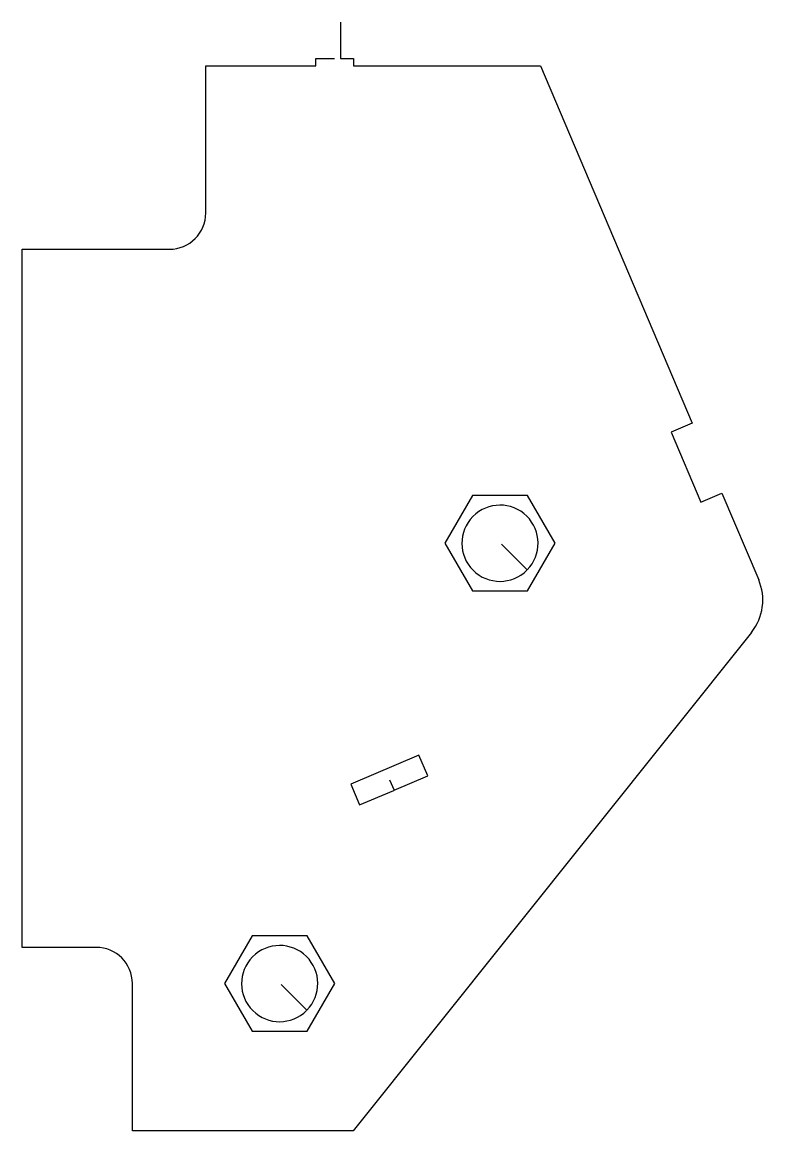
# Model space of a CAD drawing. Extents: x 1357 to 1458, y 9 to 160.
import ezdxf

# ---------------------------------------------------------------- set-up
doc = ezdxf.new("R2010")
doc.units = 0

msp = doc.modelspace()

# ---------------------------------------------------------------- linework, layer by layer
for p, q in [((1400.8, 160), (1400.8, 155.06)), ((1397.44, 154.06), (1397.44, 155.06)), ((1397.44, 155.06), (1399.99, 155.06)), ((1400.8, 155.06), (1402.56, 155.06)), ((1402.56, 155.06), (1402.56, 154.06)), ((1382.44, 134), (1382.44, 154.06)), ((1382.44, 154.06), (1397.44, 154.06)), ((1402.56, 154.06), (1428, 154.06)), ((1428, 154.06), (1448.67, 105.37)), ((1357.44, 33.94), (1357.44, 129.06)), ((1357.44, 129.06), (1377.5, 129.06)), ((1448.67, 105.37), (1445.82, 104.15)), ((1445.82, 104.15), (1449.87, 94.6)), ((1418.75, 95.5), (1414.99, 89)), ((1426.25, 95.5), (1418.75, 95.5)), ((1430.01, 89), (1426.25, 95.5)), ((1449.87, 94.6), (1452.72, 95.81)), ((1452.72, 95.81), (1457.73, 84.02)), ((1414.99, 89), (1418.75, 82.5)), ((1422.72, 88.87), (1426.21, 85.37)), ((1426.25, 82.5), (1430.01, 89)), ((1418.75, 82.5), (1426.25, 82.5)), ((1456.75, 76.86), (1402.53, 8.94)), ((1411.47, 60.13), (1402.19, 56.19)), ((1412.67, 57.3), (1411.47, 60.13)), ((1402.19, 56.19), (1403.39, 53.36)), ((1407.48, 56.77), (1408.08, 55.35)), ((1408.08, 55.35), (1412.67, 57.3)), ((1403.39, 53.36), (1408.03, 55.33)), ((1388.75, 35.5), (1384.99, 29)), ((1396.25, 35.5), (1388.75, 35.5)), ((1400.01, 29), (1396.25, 35.5)), ((1367.5, 33.94), (1357.44, 33.94)), ((1372.44, 8.94), (1372.44, 29)), ((1384.99, 29), (1388.75, 22.5)), ((1392.72, 28.87), (1396.21, 25.37)), ((1396.25, 22.5), (1400.01, 29)), ((1388.75, 22.5), (1396.25, 22.5)), ((1402.53, 8.94), (1372.44, 8.94))]:
    msp.add_line(p, q)
for centre, radius, start, end in [((1377.5, 134), 4.94, 270, 0), ((1422.5, 89), 5.19, 315.6245, 315), ((1451.23, 81.26), 7.06, 321.4416, 23.0068), ((1367.5, 29), 4.94, 0, 90), ((1392.5, 29), 5.19, 315.6245, 315)]:
    msp.add_arc(centre, radius, start, end)

doc.saveas('drawing.dxf')
